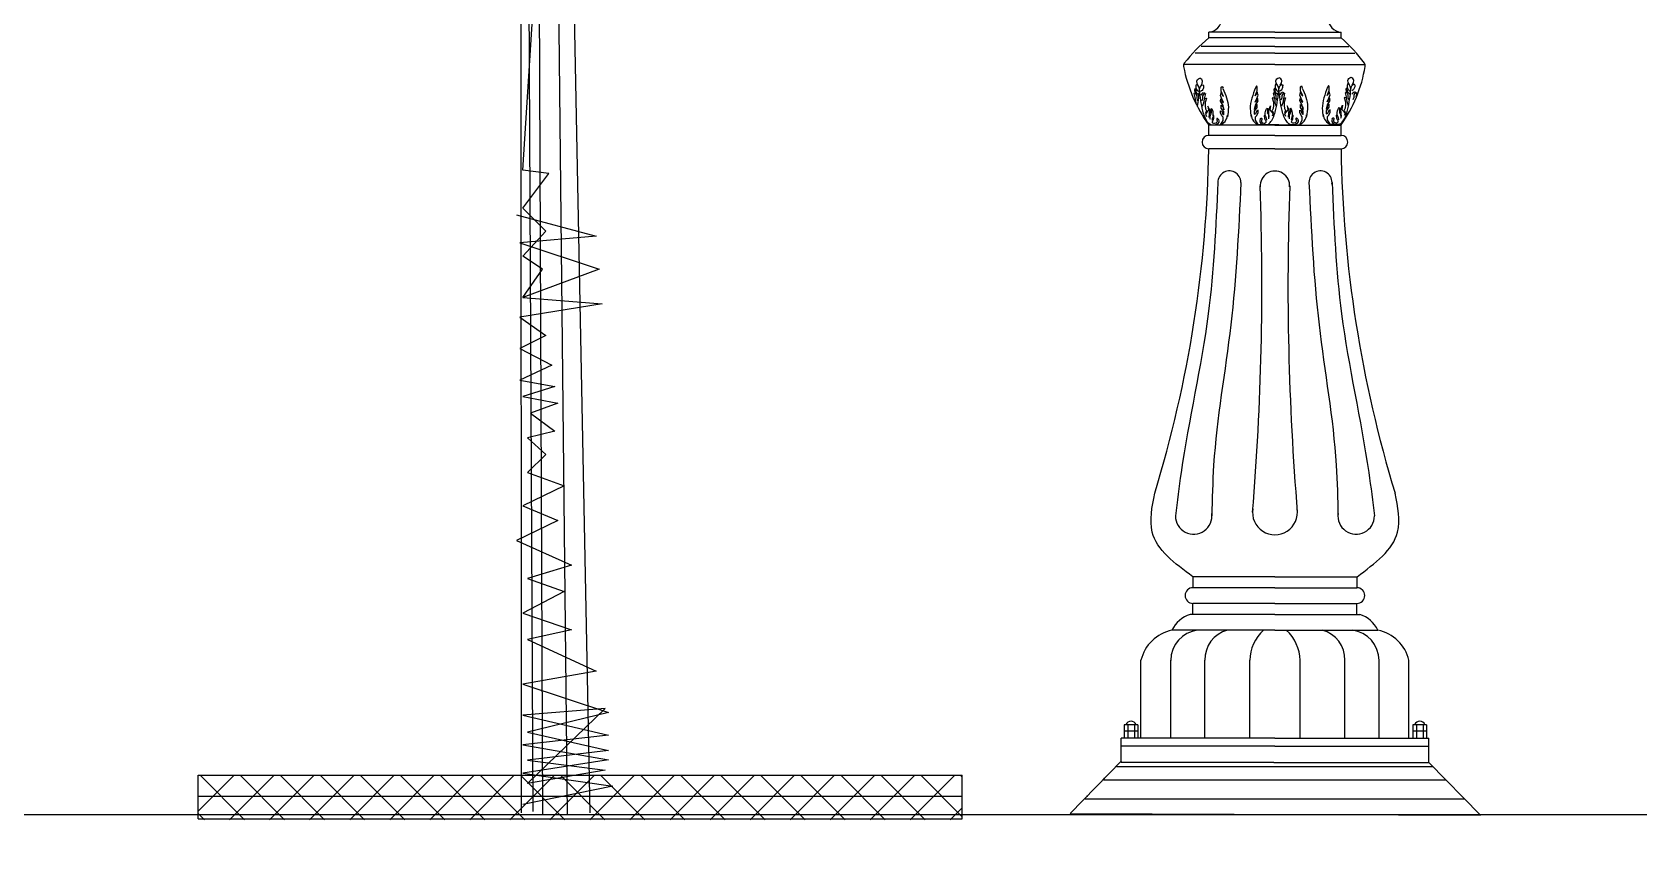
# Model space of a CAD drawing. Header units: metres. Extents: x 563124 to 573994, y 2062953 to 2068466.
# Drawn here: x 572578.46 to 572584.51, y 2065174.11 to 2065177.18 of the extents above; entities that cross this region are included whole.
import ezdxf

# ---------------------------------------------------------------- set-up
doc = ezdxf.new("R2010")
doc.units = ezdxf.units.M
for name, color, linetype in [('1-CAY XANH', 7, 'CONTINUOUS'), ('Den', 7, 'CONTINUOUS'), ('MATCATDUONG', 8, 'CONTINUOUS')]:
    doc.layers.add(name, color=color, linetype=linetype)

# ---------------------------------------------------------------- blocks, each defined once
blk = doc.blocks.new('den2')
at = {"layer": 'Den', "color": 8}
for p, q in [((-0.005, 13.978), (-1.187, 13.978)), ((-0.005, 13.873), (-1.187, 13.873)), ((-0.005, 13.978), (1.177, 13.978)), ((-0.005, 13.873), (1.177, 13.873)), ((-0.005, 13.601), (-1.432, 13.601)), ((-0.005, 13.723), (-1.326, 13.723)), ((-0.005, 13.723), (1.316, 13.723)), ((-0.005, 13.601), (1.421, 13.601)), ((-0.005, 13.398), (-1.636, 13.398)), ((-0.005, 13.398), (1.607, 13.398)), ((-1.431, 12.971), (-1.442, 12.943)), ((-1.442, 12.943), (-1.437, 12.898)), ((-1.431, 12.965), (-1.414, 12.898)), ((-1.41, 13.038), (-1.419, 13.015)), ((-1.419, 13.015), (-1.417, 13)), ((-1.417, 13), (-1.417, 12.984)), ((-1.417, 12.984), (-1.41, 12.965)), ((-1.389, 13.029), (-1.41, 13.038)), ((-1.41, 12.965), (-1.405, 12.952)), ((-1.405, 12.952), (-1.394, 12.936)), ((-1.403, 13.1), (-1.397, 13.117)), ((-1.397, 13.061), (-1.403, 13.1)), ((-1.397, 13.117), (-1.386, 13.134)), ((-1.375, 13.022), (-1.397, 13.061)), ((-1.394, 12.936), (-1.385, 12.926)), ((-1.375, 13.016), (-1.389, 13.029)), ((-1.386, 13.134), (-1.369, 13.145)), ((-1.385, 12.926), (-1.368, 12.917)), ((-1.36, 12.993), (-1.375, 13.016)), ((-1.369, 13.145), (-1.352, 13.156)), ((-1.35, 12.949), (-1.36, 12.993)), ((-1.35, 12.949), (-1.36, 12.993)), ((-1.35, 12.949), (-1.34, 12.993)), ((-1.35, 12.949), (-1.34, 12.993)), ((-1.331, 13.145), (-1.348, 13.156)), ((-1.34, 12.993), (-1.326, 13.016)), ((-1.315, 12.926), (-1.333, 12.917)), ((-1.314, 13.134), (-1.331, 13.145)), ((-1.326, 13.022), (-1.303, 13.061)), ((-1.326, 13.016), (-1.312, 13.029)), ((-1.326, 13.016), (-1.312, 13.029)), ((-1.306, 12.936), (-1.315, 12.926)), ((-1.303, 13.117), (-1.314, 13.134)), ((-1.312, 13.029), (-1.29, 13.038)), ((-1.312, 13.029), (-1.29, 13.038)), ((-1.296, 12.952), (-1.306, 12.936)), ((-1.298, 13.1), (-1.303, 13.117)), ((-1.303, 13.061), (-1.298, 13.1)), ((-1.29, 12.965), (-1.296, 12.952)), ((-1.29, 13.038), (-1.281, 13.015)), ((-1.29, 13.038), (-1.281, 13.015)), ((-1.283, 12.984), (-1.29, 12.965)), ((-1.281, 13.015), (-1.283, 13)), ((-1.281, 13.015), (-1.283, 13)), ((-1.283, 13), (-1.283, 12.984)), ((-0.963, 12.992), (-0.948, 13.008)), ((-0.963, 12.923), (-0.963, 12.992)), ((-0.924, 12.83), (-0.963, 12.923)), ((-0.948, 13.008), (-0.932, 12.977)), ((-0.36, 12.837), (-0.322, 12.929)), ((-0.337, 13.015), (-0.353, 12.984)), ((-0.322, 12.999), (-0.337, 13.015)), ((-0.322, 12.929), (-0.322, 12.999)), ((-0.015, 12.978), (-0.026, 12.95)), ((-0.026, 12.95), (-0.021, 12.905)), ((-0.015, 12.972), (0.002, 12.905)), ((0.006, 13.044), (-0.003, 13.021)), ((-0.003, 13.021), (-0.001, 13.007)), ((-0.001, 13.007), (-0.001, 12.991)), ((-0.001, 12.991), (0.006, 12.971)), ((0.027, 13.035), (0.006, 13.044)), ((0.006, 12.971), (0.011, 12.959)), ((0.011, 12.959), (0.022, 12.943)), ((0.013, 13.107), (0.019, 13.124)), ((0.019, 13.068), (0.013, 13.107)), ((0.019, 13.124), (0.03, 13.141)), ((0.041, 13.028), (0.019, 13.068)), ((0.022, 12.943), (0.031, 12.932)), ((0.041, 13.023), (0.027, 13.035)), ((0.03, 13.141), (0.047, 13.152)), ((0.031, 12.932), (0.048, 12.923)), ((0.056, 13), (0.041, 13.023)), ((0.047, 13.152), (0.064, 13.163)), ((0.066, 12.956), (0.056, 13)), ((0.066, 12.956), (0.056, 13)), ((0.066, 12.956), (0.076, 13)), ((0.066, 12.956), (0.076, 13)), ((0.085, 13.152), (0.068, 13.163)), ((0.076, 13), (0.09, 13.023)), ((0.101, 12.932), (0.083, 12.923)), ((0.102, 13.141), (0.085, 13.152)), ((0.09, 13.028), (0.113, 13.068)), ((0.09, 13.023), (0.104, 13.035)), ((0.09, 13.023), (0.104, 13.035)), ((0.11, 12.943), (0.101, 12.932)), ((0.113, 13.124), (0.102, 13.141)), ((0.104, 13.035), (0.126, 13.044)), ((0.104, 13.035), (0.126, 13.044)), ((0.12, 12.959), (0.11, 12.943)), ((0.118, 13.107), (0.113, 13.124)), ((0.113, 13.068), (0.118, 13.107)), ((0.126, 12.971), (0.12, 12.959)), ((0.126, 13.044), (0.135, 13.021)), ((0.126, 13.044), (0.135, 13.021)), ((0.133, 12.991), (0.126, 12.971)), ((0.135, 13.021), (0.133, 13.007)), ((0.135, 13.021), (0.133, 13.007)), ((0.133, 13.007), (0.133, 12.991)), ((0.453, 12.999), (0.469, 13.015)), ((0.453, 12.929), (0.453, 12.999)), ((0.492, 12.837), (0.453, 12.929)), ((0.469, 13.015), (0.484, 12.984)), ((0.926, 12.844), (0.965, 12.936)), ((0.95, 13.022), (0.934, 12.991)), ((0.965, 13.006), (0.95, 13.022)), ((0.965, 12.936), (0.965, 13.006)), ((1.272, 12.985), (1.26, 12.957)), ((1.26, 12.957), (1.266, 12.912)), ((1.272, 12.979), (1.289, 12.912)), ((1.293, 13.051), (1.284, 13.028)), ((1.284, 13.028), (1.285, 13.014)), ((1.285, 13.014), (1.285, 12.998)), ((1.285, 12.998), (1.293, 12.978)), ((1.314, 13.042), (1.293, 13.051)), ((1.293, 12.978), (1.298, 12.966)), ((1.298, 12.966), (1.309, 12.95)), ((1.3, 13.114), (1.305, 13.131)), ((1.305, 13.075), (1.3, 13.114)), ((1.305, 13.131), (1.317, 13.148)), ((1.328, 13.035), (1.305, 13.075)), ((1.309, 12.95), (1.318, 12.939)), ((1.328, 13.03), (1.314, 13.042)), ((1.317, 13.148), (1.334, 13.159)), ((1.318, 12.939), (1.335, 12.93)), ((1.342, 13.007), (1.328, 13.03)), ((1.334, 13.159), (1.35, 13.17)), ((1.353, 12.963), (1.342, 13.007)), ((1.353, 12.963), (1.342, 13.007)), ((1.353, 12.963), (1.363, 13.007)), ((1.353, 12.963), (1.363, 13.007)), ((1.372, 13.159), (1.355, 13.17)), ((1.363, 13.007), (1.377, 13.03)), ((1.388, 12.939), (1.37, 12.93)), ((1.388, 13.148), (1.372, 13.159)), ((1.377, 13.035), (1.4, 13.075)), ((1.377, 13.03), (1.391, 13.042)), ((1.377, 13.03), (1.391, 13.042)), ((1.4, 13.131), (1.388, 13.148)), ((1.397, 12.95), (1.388, 12.939)), ((1.391, 13.042), (1.413, 13.051)), ((1.391, 13.042), (1.413, 13.051)), ((1.407, 12.966), (1.397, 12.95)), ((1.405, 13.114), (1.4, 13.131)), ((1.4, 13.075), (1.405, 13.114)), ((1.413, 12.978), (1.407, 12.966)), ((1.413, 13.051), (1.421, 13.028)), ((1.413, 13.051), (1.421, 13.028)), ((1.42, 12.998), (1.413, 12.978)), ((1.421, 13.028), (1.42, 13.014)), ((1.421, 13.028), (1.42, 13.014)), ((1.42, 13.014), (1.42, 12.998)), ((-1.454, 12.881), (-1.437, 12.808)), ((-1.437, 12.876), (-1.454, 12.881)), ((-1.437, 12.898), (-1.42, 12.87)), ((-1.437, 12.808), (-1.426, 12.752)), ((-1.426, 12.752), (-1.42, 12.707)), ((-1.42, 12.87), (-1.403, 12.842)), ((-1.414, 12.898), (-1.386, 12.876)), ((-1.403, 12.842), (-1.403, 12.797)), ((-1.403, 12.797), (-1.386, 12.752)), ((-1.386, 12.876), (-1.369, 12.853)), ((-1.314, 12.876), (-1.331, 12.853)), ((-1.286, 12.898), (-1.314, 12.876)), ((-1.298, 12.797), (-1.314, 12.752)), ((-1.281, 12.707), (-1.303, 12.651)), ((-1.281, 12.87), (-1.298, 12.842)), ((-1.298, 12.842), (-1.298, 12.797)), ((-1.264, 12.898), (-1.281, 12.87)), ((-1.275, 12.752), (-1.281, 12.707)), ((-1.264, 12.808), (-1.275, 12.752)), ((-1.264, 12.876), (-1.247, 12.881)), ((-1.247, 12.881), (-1.264, 12.808)), ((-1.258, 12.791), (-1.23, 12.797)), ((-1.23, 12.797), (-1.253, 12.718)), ((-1.253, 12.718), (-1.253, 12.662)), ((-1.253, 12.662), (-1.247, 12.606)), ((-1.168, 12.583), (-1.202, 12.656)), ((-1.202, 12.656), (-1.191, 12.583)), ((-0.979, 12.845), (-0.963, 12.892)), ((-0.955, 12.783), (-0.979, 12.845)), ((-0.979, 12.745), (-0.971, 12.783)), ((-0.932, 12.667), (-0.979, 12.745)), ((-0.971, 12.783), (-0.948, 12.737)), ((-0.963, 12.892), (-0.963, 12.9)), ((-0.963, 12.9), (-0.94, 12.845)), ((-0.963, 12.621), (-0.963, 12.675)), ((-0.963, 12.675), (-0.932, 12.644)), ((-0.924, 12.721), (-0.955, 12.783)), ((-0.948, 12.737), (-0.924, 12.721)), ((-0.94, 12.845), (-0.924, 12.83)), ((-0.917, 12.59), (-0.932, 12.667)), ((-0.932, 12.644), (-0.924, 12.621)), ((-0.368, 12.597), (-0.353, 12.674)), ((-0.345, 12.852), (-0.36, 12.837)), ((-0.36, 12.728), (-0.329, 12.79)), ((-0.337, 12.744), (-0.36, 12.728)), ((-0.353, 12.651), (-0.36, 12.628)), ((-0.353, 12.674), (-0.306, 12.751)), ((-0.322, 12.682), (-0.353, 12.651)), ((-0.322, 12.906), (-0.345, 12.852)), ((-0.314, 12.79), (-0.337, 12.744)), ((-0.329, 12.79), (-0.306, 12.852)), ((-0.322, 12.898), (-0.322, 12.906)), ((-0.306, 12.852), (-0.322, 12.898)), ((-0.322, 12.628), (-0.322, 12.682)), ((-0.306, 12.751), (-0.314, 12.79)), ((-0.116, 12.59), (-0.083, 12.663)), ((-0.083, 12.663), (-0.094, 12.59)), ((-0.054, 12.804), (-0.032, 12.725)), ((-0.026, 12.798), (-0.054, 12.804)), ((-0.038, 12.888), (-0.021, 12.815)), ((-0.021, 12.882), (-0.038, 12.888)), ((-0.032, 12.669), (-0.038, 12.613)), ((-0.032, 12.725), (-0.032, 12.669)), ((-0.021, 12.905), (-0.004, 12.877)), ((-0.021, 12.815), (-0.009, 12.759)), ((-0.009, 12.759), (-0.004, 12.714)), ((-0.004, 12.877), (0.013, 12.848)), ((-0.004, 12.714), (0.019, 12.657)), ((0.002, 12.905), (0.03, 12.882)), ((0.013, 12.848), (0.013, 12.804)), ((0.013, 12.804), (0.03, 12.759)), ((0.03, 12.882), (0.047, 12.86)), ((0.102, 12.882), (0.085, 12.86)), ((0.13, 12.905), (0.102, 12.882)), ((0.118, 12.804), (0.102, 12.759)), ((0.135, 12.714), (0.113, 12.657)), ((0.135, 12.877), (0.118, 12.848)), ((0.118, 12.848), (0.118, 12.804)), ((0.152, 12.905), (0.135, 12.877)), ((0.141, 12.759), (0.135, 12.714)), ((0.152, 12.815), (0.141, 12.759)), ((0.152, 12.882), (0.169, 12.888)), ((0.169, 12.888), (0.152, 12.815)), ((0.158, 12.798), (0.186, 12.804)), ((0.186, 12.804), (0.163, 12.725)), ((0.163, 12.725), (0.163, 12.669)), ((0.163, 12.669), (0.169, 12.613)), ((0.248, 12.59), (0.214, 12.663)), ((0.214, 12.663), (0.225, 12.59)), ((0.438, 12.852), (0.453, 12.898)), ((0.461, 12.79), (0.438, 12.852)), ((0.438, 12.751), (0.445, 12.79)), ((0.484, 12.674), (0.438, 12.751)), ((0.445, 12.79), (0.469, 12.744)), ((0.453, 12.898), (0.453, 12.906)), ((0.453, 12.906), (0.476, 12.852)), ((0.453, 12.628), (0.453, 12.682)), ((0.453, 12.682), (0.484, 12.651)), ((0.492, 12.728), (0.461, 12.79)), ((0.469, 12.744), (0.492, 12.728)), ((0.476, 12.852), (0.492, 12.837)), ((0.5, 12.597), (0.484, 12.674)), ((0.484, 12.651), (0.492, 12.628)), ((0.919, 12.604), (0.934, 12.681)), ((0.926, 12.635), (0.919, 12.604)), ((0.919, 12.573), (0.965, 12.635)), ((0.942, 12.859), (0.926, 12.844)), ((0.926, 12.735), (0.957, 12.797)), ((0.95, 12.751), (0.926, 12.735)), ((0.934, 12.658), (0.926, 12.635)), ((0.934, 12.681), (0.981, 12.758)), ((0.965, 12.689), (0.934, 12.658)), ((0.965, 12.913), (0.942, 12.859)), ((0.973, 12.797), (0.95, 12.751)), ((0.957, 12.797), (0.981, 12.859)), ((0.965, 12.905), (0.965, 12.913)), ((0.981, 12.859), (0.965, 12.905)), ((0.965, 12.635), (0.965, 12.689)), ((0.981, 12.758), (0.973, 12.797)), ((1.171, 12.597), (1.204, 12.67)), ((1.204, 12.67), (1.193, 12.597)), ((1.232, 12.811), (1.255, 12.732)), ((1.26, 12.805), (1.232, 12.811)), ((1.249, 12.895), (1.266, 12.822)), ((1.266, 12.889), (1.249, 12.895)), ((1.255, 12.676), (1.249, 12.62)), ((1.255, 12.732), (1.255, 12.676)), ((1.266, 12.912), (1.283, 12.884)), ((1.266, 12.822), (1.277, 12.766)), ((1.277, 12.766), (1.283, 12.721)), ((1.283, 12.884), (1.3, 12.855)), ((1.283, 12.721), (1.305, 12.665)), ((1.289, 12.912), (1.317, 12.889)), ((1.3, 12.855), (1.3, 12.811)), ((1.3, 12.811), (1.317, 12.766)), ((1.317, 12.889), (1.334, 12.867)), ((1.388, 12.889), (1.372, 12.867)), ((1.417, 12.912), (1.388, 12.889)), ((1.405, 12.811), (1.388, 12.766)), ((1.422, 12.884), (1.405, 12.855)), ((1.405, 12.855), (1.405, 12.811)), ((1.439, 12.912), (1.422, 12.884)), ((1.439, 12.889), (1.456, 12.895)), ((1.456, 12.895), (1.439, 12.822)), ((-1.247, 12.606), (-1.23, 12.572)), ((-1.23, 12.572), (-1.247, 12.527)), ((-1.219, 12.55), (-1.247, 12.51)), ((-1.247, 12.51), (-1.23, 12.471)), ((-1.191, 12.583), (-1.219, 12.55)), ((-1.18, 12.454), (-1.174, 12.516)), ((-1.174, 12.516), (-1.168, 12.583)), ((-1.165, 12.482), (-1.168, 12.474)), ((-1.165, 12.482), (-1.168, 12.474)), ((-1.168, 12.474), (-1.168, 12.457)), ((-1.168, 12.474), (-1.168, 12.457)), ((-1.168, 12.457), (-1.168, 12.453)), ((-1.168, 12.457), (-1.168, 12.453)), ((-1.168, 12.453), (-1.168, 12.439)), ((-1.168, 12.453), (-1.168, 12.439)), ((-1.168, 12.439), (-1.168, 12.433)), ((-1.168, 12.439), (-1.168, 12.433)), ((-1.168, 12.433), (-1.165, 12.422)), ((-1.168, 12.433), (-1.165, 12.422)), ((-1.164, 12.583), (-1.165, 12.609)), ((-1.164, 12.583), (-1.165, 12.609)), ((-1.162, 12.491), (-1.165, 12.482)), ((-1.162, 12.491), (-1.165, 12.482)), ((-1.161, 12.557), (-1.164, 12.583)), ((-1.161, 12.557), (-1.164, 12.583)), ((-1.157, 12.502), (-1.162, 12.491)), ((-1.157, 12.502), (-1.162, 12.491)), ((-1.153, 12.539), (-1.161, 12.557)), ((-1.153, 12.539), (-1.161, 12.557)), ((-1.151, 12.515), (-1.157, 12.502)), ((-1.151, 12.515), (-1.157, 12.502)), ((-1.15, 12.522), (-1.153, 12.539)), ((-1.15, 12.522), (-1.153, 12.539)), ((-1.148, 12.524), (-1.151, 12.515)), ((-1.148, 12.524), (-1.151, 12.515)), ((-1.146, 12.534), (-1.148, 12.524)), ((-1.146, 12.534), (-1.148, 12.524)), ((-1.144, 12.589), (-1.146, 12.574)), ((-1.144, 12.589), (-1.146, 12.574)), ((-1.146, 12.574), (-1.146, 12.554)), ((-1.146, 12.574), (-1.146, 12.554)), ((-1.146, 12.554), (-1.146, 12.534)), ((-1.146, 12.554), (-1.146, 12.534)), ((-1.141, 12.6), (-1.144, 12.589)), ((-1.141, 12.6), (-1.144, 12.589)), ((-1.139, 12.614), (-1.141, 12.6)), ((-1.139, 12.614), (-1.141, 12.6)), ((-1.13, 12.602), (-1.139, 12.614)), ((-1.13, 12.602), (-1.139, 12.614)), ((-1.123, 12.588), (-1.13, 12.602)), ((-1.123, 12.588), (-1.13, 12.602)), ((-1.127, 12.417), (-1.13, 12.4)), ((-1.124, 12.429), (-1.127, 12.417)), ((-1.124, 12.429), (-1.127, 12.417)), ((-1.116, 12.456), (-1.124, 12.429)), ((-1.116, 12.456), (-1.124, 12.429)), ((-1.11, 12.555), (-1.123, 12.588)), ((-1.11, 12.555), (-1.123, 12.588)), ((-1.123, 12.369), (-1.12, 12.379)), ((-1.123, 12.359), (-1.123, 12.369)), ((-1.113, 12.349), (-1.123, 12.359)), ((-1.12, 12.379), (-1.116, 12.387)), ((-1.108, 12.48), (-1.116, 12.456)), ((-1.108, 12.48), (-1.116, 12.456)), ((-1.116, 12.387), (-1.112, 12.395)), ((-1.099, 12.344), (-1.113, 12.349)), ((-1.112, 12.395), (-1.106, 12.407)), ((-1.106, 12.529), (-1.11, 12.555)), ((-1.106, 12.529), (-1.11, 12.555)), ((-1.108, 12.48), (-1.106, 12.503)), ((-1.108, 12.48), (-1.106, 12.503)), ((-1.098, 12.487), (-1.108, 12.48)), ((-1.098, 12.487), (-1.108, 12.48)), ((-1.106, 12.503), (-1.106, 12.529)), ((-1.106, 12.503), (-1.106, 12.529)), ((-1.106, 12.407), (-1.102, 12.424)), ((-1.102, 12.424), (-1.098, 12.442)), ((-1.102, 12.424), (-1.098, 12.442)), ((-1.095, 12.48), (-1.098, 12.487)), ((-1.095, 12.48), (-1.098, 12.487)), ((-1.098, 12.442), (-1.095, 12.47)), ((-1.098, 12.442), (-1.095, 12.47)), ((-1.095, 12.47), (-1.095, 12.48)), ((-1.095, 12.47), (-1.095, 12.48)), ((-0.979, 12.536), (-0.979, 12.574)), ((-0.979, 12.574), (-0.955, 12.567)), ((-0.955, 12.481), (-0.979, 12.536)), ((-0.979, 12.319), (-0.932, 12.396)), ((-0.917, 12.559), (-0.963, 12.621)), ((-0.955, 12.567), (-0.94, 12.52)), ((-0.932, 12.458), (-0.955, 12.481)), ((-0.94, 12.52), (-0.924, 12.497)), ((-0.932, 12.427), (-0.932, 12.458)), ((-0.932, 12.396), (-0.932, 12.427)), ((-0.924, 12.621), (-0.917, 12.59)), ((-0.924, 12.497), (-0.917, 12.505)), ((-0.917, 12.505), (-0.917, 12.559)), ((-0.36, 12.628), (-0.368, 12.597)), ((-0.368, 12.566), (-0.322, 12.628)), ((-0.368, 12.511), (-0.368, 12.566)), ((-0.36, 12.504), (-0.368, 12.511)), ((-0.345, 12.527), (-0.36, 12.504)), ((-0.353, 12.465), (-0.329, 12.488)), ((-0.353, 12.434), (-0.353, 12.465)), ((-0.353, 12.403), (-0.353, 12.434)), ((-0.306, 12.326), (-0.353, 12.403)), ((-0.329, 12.573), (-0.345, 12.527)), ((-0.306, 12.581), (-0.329, 12.573)), ((-0.329, 12.488), (-0.306, 12.542)), ((-0.306, 12.542), (-0.306, 12.581)), ((-0.19, 12.486), (-0.187, 12.493)), ((-0.19, 12.476), (-0.19, 12.486)), ((-0.187, 12.448), (-0.19, 12.476)), ((-0.187, 12.493), (-0.177, 12.486)), ((-0.183, 12.43), (-0.187, 12.448)), ((-0.185, 12.351), (-0.171, 12.356)), ((-0.178, 12.413), (-0.183, 12.43)), ((-0.178, 12.535), (-0.174, 12.562)), ((-0.178, 12.51), (-0.178, 12.535)), ((-0.177, 12.486), (-0.178, 12.51)), ((-0.173, 12.402), (-0.178, 12.413)), ((-0.177, 12.486), (-0.169, 12.462)), ((-0.174, 12.562), (-0.162, 12.594)), ((-0.169, 12.394), (-0.173, 12.402)), ((-0.171, 12.356), (-0.162, 12.366)), ((-0.169, 12.462), (-0.16, 12.436)), ((-0.164, 12.385), (-0.169, 12.394)), ((-0.162, 12.375), (-0.164, 12.385)), ((-0.162, 12.594), (-0.155, 12.608)), ((-0.162, 12.366), (-0.162, 12.375)), ((-0.16, 12.436), (-0.157, 12.423)), ((-0.157, 12.423), (-0.155, 12.406)), ((-0.155, 12.608), (-0.146, 12.621)), ((-0.146, 12.621), (-0.143, 12.607)), ((-0.143, 12.607), (-0.14, 12.596)), ((-0.14, 12.596), (-0.139, 12.58)), ((-0.139, 12.58), (-0.139, 12.561)), ((-0.139, 12.561), (-0.139, 12.541)), ((-0.139, 12.541), (-0.136, 12.531)), ((-0.136, 12.531), (-0.133, 12.521)), ((-0.135, 12.528), (-0.132, 12.545)), ((-0.133, 12.521), (-0.128, 12.509)), ((-0.132, 12.545), (-0.124, 12.563)), ((-0.128, 12.509), (-0.122, 12.497)), ((-0.124, 12.563), (-0.121, 12.59)), ((-0.122, 12.497), (-0.119, 12.489)), ((-0.121, 12.59), (-0.119, 12.615)), ((-0.119, 12.489), (-0.117, 12.481)), ((-0.117, 12.44), (-0.119, 12.429)), ((-0.117, 12.481), (-0.117, 12.464)), ((-0.117, 12.464), (-0.117, 12.46)), ((-0.117, 12.46), (-0.117, 12.446)), ((-0.117, 12.446), (-0.117, 12.44)), ((-0.111, 12.523), (-0.116, 12.59)), ((-0.105, 12.461), (-0.111, 12.523)), ((-0.094, 12.59), (-0.066, 12.556)), ((-0.066, 12.556), (-0.038, 12.517)), ((-0.038, 12.613), (-0.054, 12.579)), ((-0.054, 12.579), (-0.038, 12.534)), ((-0.038, 12.517), (-0.054, 12.478)), ((0.169, 12.613), (0.186, 12.579)), ((0.186, 12.579), (0.169, 12.534)), ((0.197, 12.556), (0.169, 12.517)), ((0.169, 12.517), (0.186, 12.478)), ((0.225, 12.59), (0.197, 12.556)), ((0.237, 12.461), (0.242, 12.523)), ((0.242, 12.523), (0.248, 12.59)), ((0.251, 12.489), (0.248, 12.481)), ((0.251, 12.489), (0.248, 12.481)), ((0.248, 12.481), (0.248, 12.464)), ((0.248, 12.481), (0.248, 12.464)), ((0.248, 12.464), (0.248, 12.46)), ((0.248, 12.464), (0.248, 12.46)), ((0.248, 12.46), (0.248, 12.446)), ((0.248, 12.46), (0.248, 12.446)), ((0.248, 12.446), (0.248, 12.44)), ((0.248, 12.446), (0.248, 12.44)), ((0.248, 12.44), (0.251, 12.429)), ((0.248, 12.44), (0.251, 12.429)), ((0.252, 12.59), (0.251, 12.615)), ((0.252, 12.59), (0.251, 12.615)), ((0.254, 12.497), (0.251, 12.489)), ((0.254, 12.497), (0.251, 12.489)), ((0.255, 12.563), (0.252, 12.59)), ((0.255, 12.563), (0.252, 12.59)), ((0.259, 12.509), (0.254, 12.497)), ((0.259, 12.509), (0.254, 12.497)), ((0.263, 12.545), (0.255, 12.563)), ((0.263, 12.545), (0.255, 12.563)), ((0.265, 12.521), (0.259, 12.509)), ((0.265, 12.521), (0.259, 12.509)), ((0.266, 12.528), (0.263, 12.545)), ((0.266, 12.528), (0.263, 12.545)), ((0.268, 12.531), (0.265, 12.521)), ((0.268, 12.531), (0.265, 12.521)), ((0.271, 12.541), (0.268, 12.531)), ((0.271, 12.541), (0.268, 12.531)), ((0.272, 12.596), (0.271, 12.58)), ((0.272, 12.596), (0.271, 12.58)), ((0.271, 12.58), (0.271, 12.561)), ((0.271, 12.58), (0.271, 12.561)), ((0.271, 12.561), (0.271, 12.541)), ((0.271, 12.561), (0.271, 12.541)), ((0.275, 12.607), (0.272, 12.596)), ((0.275, 12.607), (0.272, 12.596)), ((0.278, 12.621), (0.275, 12.607)), ((0.278, 12.621), (0.275, 12.607)), ((0.286, 12.608), (0.278, 12.621)), ((0.286, 12.608), (0.278, 12.621)), ((0.293, 12.594), (0.286, 12.608)), ((0.293, 12.594), (0.286, 12.608)), ((0.289, 12.423), (0.286, 12.406)), ((0.292, 12.436), (0.289, 12.423)), ((0.292, 12.436), (0.289, 12.423)), ((0.3, 12.462), (0.292, 12.436)), ((0.3, 12.462), (0.292, 12.436)), ((0.306, 12.562), (0.293, 12.594)), ((0.306, 12.562), (0.293, 12.594)), ((0.293, 12.375), (0.296, 12.385)), ((0.293, 12.366), (0.293, 12.375)), ((0.303, 12.356), (0.293, 12.366)), ((0.296, 12.385), (0.3, 12.394)), ((0.308, 12.486), (0.3, 12.462)), ((0.308, 12.486), (0.3, 12.462)), ((0.3, 12.394), (0.304, 12.402)), ((0.317, 12.351), (0.303, 12.356)), ((0.304, 12.402), (0.31, 12.413)), ((0.31, 12.535), (0.306, 12.562)), ((0.31, 12.535), (0.306, 12.562)), ((0.308, 12.486), (0.31, 12.51)), ((0.308, 12.486), (0.31, 12.51)), ((0.318, 12.493), (0.308, 12.486)), ((0.318, 12.493), (0.308, 12.486)), ((0.31, 12.51), (0.31, 12.535)), ((0.31, 12.51), (0.31, 12.535)), ((0.31, 12.413), (0.314, 12.43)), ((0.314, 12.43), (0.318, 12.448)), ((0.314, 12.43), (0.318, 12.448)), ((0.321, 12.486), (0.318, 12.493)), ((0.321, 12.486), (0.318, 12.493)), ((0.318, 12.448), (0.321, 12.476)), ((0.318, 12.448), (0.321, 12.476)), ((0.321, 12.476), (0.321, 12.486)), ((0.321, 12.476), (0.321, 12.486)), ((0.438, 12.542), (0.438, 12.581)), ((0.438, 12.581), (0.461, 12.573)), ((0.461, 12.488), (0.438, 12.542)), ((0.438, 12.326), (0.484, 12.403)), ((0.5, 12.566), (0.453, 12.628)), ((0.461, 12.573), (0.476, 12.527)), ((0.484, 12.465), (0.461, 12.488)), ((0.476, 12.527), (0.492, 12.504)), ((0.484, 12.434), (0.484, 12.465)), ((0.484, 12.403), (0.484, 12.434)), ((0.492, 12.628), (0.5, 12.597)), ((0.492, 12.504), (0.5, 12.511)), ((0.5, 12.511), (0.5, 12.566)), ((0.919, 12.518), (0.919, 12.573)), ((0.926, 12.511), (0.919, 12.518)), ((0.942, 12.534), (0.926, 12.511)), ((0.934, 12.472), (0.957, 12.495)), ((0.934, 12.441), (0.934, 12.472)), ((0.934, 12.41), (0.934, 12.441)), ((0.981, 12.333), (0.934, 12.41)), ((0.957, 12.58), (0.942, 12.534)), ((0.981, 12.588), (0.957, 12.58)), ((0.957, 12.495), (0.981, 12.549)), ((0.981, 12.549), (0.981, 12.588)), ((1.097, 12.493), (1.1, 12.5)), ((1.097, 12.483), (1.097, 12.493)), ((1.1, 12.455), (1.097, 12.483)), ((1.1, 12.5), (1.11, 12.493)), ((1.104, 12.437), (1.1, 12.455)), ((1.102, 12.358), (1.115, 12.363)), ((1.108, 12.42), (1.104, 12.437)), ((1.108, 12.542), (1.113, 12.569)), ((1.108, 12.517), (1.108, 12.542)), ((1.11, 12.493), (1.108, 12.517)), ((1.114, 12.409), (1.108, 12.42)), ((1.11, 12.493), (1.118, 12.469)), ((1.113, 12.569), (1.125, 12.601)), ((1.118, 12.401), (1.114, 12.409)), ((1.115, 12.363), (1.125, 12.373)), ((1.118, 12.469), (1.127, 12.443)), ((1.123, 12.392), (1.118, 12.401)), ((1.125, 12.383), (1.123, 12.392)), ((1.125, 12.601), (1.132, 12.615)), ((1.125, 12.373), (1.125, 12.383)), ((1.127, 12.443), (1.13, 12.43)), ((1.13, 12.43), (1.132, 12.413)), ((1.132, 12.615), (1.141, 12.628)), ((1.141, 12.628), (1.144, 12.614)), ((1.144, 12.614), (1.146, 12.603)), ((1.146, 12.603), (1.148, 12.587)), ((1.148, 12.587), (1.148, 12.568)), ((1.148, 12.568), (1.148, 12.548)), ((1.148, 12.548), (1.151, 12.538)), ((1.151, 12.538), (1.153, 12.528)), ((1.152, 12.535), (1.155, 12.552)), ((1.153, 12.528), (1.159, 12.516)), ((1.155, 12.552), (1.163, 12.57)), ((1.159, 12.516), (1.165, 12.505)), ((1.163, 12.57), (1.166, 12.597)), ((1.165, 12.505), (1.167, 12.496)), ((1.166, 12.597), (1.167, 12.622)), ((1.167, 12.496), (1.17, 12.488)), ((1.17, 12.447), (1.167, 12.436)), ((1.17, 12.488), (1.17, 12.471)), ((1.17, 12.471), (1.17, 12.467)), ((1.17, 12.467), (1.17, 12.453)), ((1.17, 12.453), (1.17, 12.447)), ((1.176, 12.53), (1.171, 12.597)), ((1.182, 12.468), (1.176, 12.53)), ((1.193, 12.597), (1.221, 12.563)), ((1.221, 12.563), (1.249, 12.524)), ((1.249, 12.62), (1.232, 12.586)), ((1.232, 12.586), (1.249, 12.541)), ((1.249, 12.524), (1.232, 12.485)), ((-0.005, 12.318), (-1.187, 12.318)), ((-0.005, 12.133), (-1.187, 12.133)), ((0.066, 12.321), (-0.293, 12.321)), ((-0.005, 12.318), (1.177, 12.318)), ((-0.005, 12.133), (1.177, 12.133)), ((0.066, 12.321), (0.425, 12.321)), ((0.066, 12.321), (0.425, 12.321)), ((1.183, 12.328), (0.993, 12.328)), ((-0.005, 11.893), (-1.187, 11.893)), ((-0.005, 11.893), (1.177, 11.893)), ((-0.005, 4.247), (-1.469, 4.247)), ((-0.005, 4.051), (-1.469, 4.051)), ((-0.005, 4.247), (1.459, 4.247)), ((-0.005, 4.051), (1.459, 4.051)), ((-0.005, 3.769), (-1.469, 3.769)), ((-0.005, 3.769), (1.459, 3.769)), ((-0.005, 3.573), (-1.469, 3.573)), ((-0.005, 3.573), (1.459, 3.573)), ((-0.005, 3.291), (-1.845, 3.291)), ((-0.005, 3.291), (1.835, 3.291)), ((-1.866, 1.362), (-1.866, 2.753)), ((-1.255, 1.362), (-1.255, 2.753)), ((-0.455, 1.362), (-0.455, 2.753)), ((0.445, 1.362), (0.445, 2.753)), ((1.244, 1.362), (1.244, 2.753)), ((1.856, 1.362), (1.856, 2.753)), ((-2.454, 1.601), (-2.698, 1.601)), ((-2.454, 1.488), (-2.698, 1.488)), ((2.706, 1.602), (2.462, 1.602)), ((2.706, 1.489), (2.462, 1.489)), ((-0.005, 1.362), (-2.755, 1.362)), ((-0.005, 1.221), (-2.755, 1.221)), ((-0.005, 1.362), (2.744, 1.362)), ((-0.005, 1.221), (2.744, 1.221))]:
    blk.add_line(p, q, dxfattribs=at)
at = {"layer": 'Den', "color": 7}
for p, q in [((-1.187, 13.873), (-1.187, 13.978)), ((1.177, 13.873), (1.177, 13.978)), ((-1.187, 12.133), (-1.187, 12.318)), ((1.177, 12.133), (1.177, 12.318)), ((-1.469, 4.247), (-1.469, 4.051)), ((1.459, 4.247), (1.459, 4.051)), ((-1.469, 3.573), (-1.469, 3.769)), ((1.459, 3.573), (1.459, 3.769)), ((-1.469, 3.573), (-1.521, 3.573)), ((1.459, 3.573), (1.511, 3.573)), ((-2.399, 1.362), (-2.399, 2.753)), ((2.389, 1.362), (2.389, 2.753)), ((-2.755, 1.221), (-2.755, 1.362)), ((-2.755, 0.929), (-2.755, 1.221)), ((2.744, 1.221), (2.744, 1.362)), ((2.744, 0.929), (2.744, 1.221)), ((-3.667, 0.013), (-2.748, 0.957)), ((-0.024, 0.929), (-2.755, 0.929)), ((-0.022, 0.929), (2.744, 0.929)), ((2.744, 0.929), (3.667, -0.013)), ((-3.069, 0.616), (3.051, 0.616)), ((-2.835, 0.853), (2.822, 0.853)), ((-3.667, 0.013), (3.667, -0.013)), ((-3.398, 0.278), (3.381, 0.278))]:
    blk.add_line(p, q, dxfattribs=at)
at = {"layer": 'Den', "color": 8, "linetype": 'ByBlock'}
for p, q in [((-2.698, 1.601), (-2.698, 1.514)), ((-2.698, 1.514), (-2.698, 1.361)), ((-2.636, 1.601), (-2.636, 1.515)), ((-2.636, 1.514), (-2.636, 1.362)), ((-2.516, 1.601), (-2.516, 1.515)), ((-2.516, 1.514), (-2.516, 1.362)), ((-2.454, 1.601), (-2.454, 1.514)), ((-2.454, 1.514), (-2.454, 1.361)), ((2.462, 1.602), (2.462, 1.515)), ((2.462, 1.515), (2.462, 1.362)), ((2.524, 1.602), (2.524, 1.516)), ((2.524, 1.515), (2.524, 1.363)), ((2.644, 1.602), (2.644, 1.516)), ((2.644, 1.515), (2.644, 1.363)), ((2.706, 1.602), (2.706, 1.515)), ((2.706, 1.515), (2.706, 1.362))]:
    blk.add_line(p, q, dxfattribs=at)
at = {"layer": 'Den', "color": 8}
for points in [[(-2.484, 1.602, 0.264042), (-2.576, 1.667, 0.264042), (-2.668, 1.602)], [(2.676, 1.603, 0.264042), (2.584, 1.668, 0.264042), (2.492, 1.603)]]:
    blk.add_lwpolyline(points, format="xyb", dxfattribs=at)
at = {"layer": 'Den', "color": 7}
for centre, radius, start, end in [((-1.197, 14.211), 0.234, 272.3234, 2.074), ((1.186, 14.211), 0.234, 177.926, 267.6766), ((0.498, 11.812), 2.663, 129.2632, 142.8329), ((-0.478, 11.929), 2.554, 35.7426, 49.6006), ((0.934, 13.851), 2.617, 190.7392, 215.8606), ((-0.848, 13.765), 2.488, 324.4578, 350.7223), ((-1.187, 12.013), 0.12, 90, 270), ((1.177, 12.013), 0.12, 270, 90), ((-23.369, 12.223), 22.185, 343.003, 359.1471), ((23.359, 12.223), 22.185, 180.8529, 196.997), ((-1.469, 3.91), 0.141, 90, 270), ((1.459, 3.91), 0.141, 270, 90), ((-1.349, 3.047), 0.553, 108.1171, 153.856), ((1.339, 3.047), 0.553, 26.144, 71.8829), ((-1.698, 2.585), 0.721, 101.8105, 166.5532), ((1.688, 2.585), 0.721, 13.4468, 78.1895)]:
    blk.add_arc(centre, radius, start, end, dxfattribs=at)
at = {"layer": 'Den', "color": 8}
for centre, radius, start, end in [((-1.574, 13.379), 0.0651, 139.9534, 193.4271), ((1.544, 13.379), 0.0651, 346.5729, 40.0466), ((-1.053, 12.503), 0.198, 288.0258, 357.2639), ((-0.232, 12.509), 0.198, 182.7361, 251.9742), ((0.363, 12.509), 0.198, 288.0258, 357.2639), ((1.055, 12.516), 0.198, 182.7361, 251.9742), ((-0.819, 11.292), 0.206, 0, 188.4219), ((-0.005, 11.231), 0.264, 355.9836, 184.0164), ((-0.005, 11.231), 0.264, 355.9836, 184.0164), ((0.809, 11.292), 0.206, 351.5781, 180), ((-50.058, 9.476), 49.82, 355.3039, 2.0189), ((-50.058, 9.476), 49.82, 355.3039, 2.0189), ((50.048, 9.476), 49.82, 177.9811, 184.6961), ((50.048, 9.476), 49.82, 177.9811, 184.6961), ((-0.005, 5.397), 0.401, 170.6827, 9.3173), ((-0.005, 5.397), 0.401, 170.6827, 9.3173), ((-1.457, 5.332), 0.326, 180, 7.995), ((1.447, 5.332), 0.326, 172.005, 0), ((-1.321, 2.75), 0.545, 97.0392, 179.733), ((-0.721, 2.773), 0.534, 104.1444, 182.1165), ((0.286, 2.74), 0.741, 131.9575, 178.9731), ((-0.297, 2.74), 0.741, 1.0269, 48.0425), ((0.71, 2.773), 0.534, 357.8835, 75.8556), ((1.311, 2.75), 0.545, 0.267, 82.9608)]:
    blk.add_arc(centre, radius, start, end, dxfattribs=at)
blk.add_open_spline([(-1.391, 12.649), (-1.371, 12.748), (-1.361, 12.849), (-1.35, 12.949)], degree=3, dxfattribs=at)
for points in [[(-1.014, 12.416), (-1.009, 12.367), (-1.153, 12.323), (-1.208, 12.371), (-1.292, 12.57), (-1.35, 12.949)], [(-0.933, 12.972), (-0.837, 12.637), (-0.855, 12.463)], [(-0.35, 12.985), (-0.446, 12.608), (-0.428, 12.458)], [(-0.271, 12.423), (-0.276, 12.373), (-0.131, 12.33), (-0.077, 12.378), (0.007, 12.576), (0.066, 12.956)], [(0.402, 12.423), (0.408, 12.373), (0.263, 12.33), (0.208, 12.378), (0.124, 12.576), (0.066, 12.956)], [(0.483, 12.979), (0.579, 12.644), (0.561, 12.47)], [(0.937, 12.992), (0.841, 12.615), (0.859, 12.465)], [(1.016, 12.43), (1.011, 12.38), (1.156, 12.337), (1.21, 12.385), (1.294, 12.583), (1.353, 12.963)], [(-1.014, 12.416), (-1.033, 12.434), (-1.046, 12.426), (-1.038, 12.39), (-1.041, 12.368), (-1.084, 12.345), (-1.099, 12.344)], [(-0.271, 12.423), (-0.251, 12.441), (-0.239, 12.432), (-0.247, 12.396), (-0.244, 12.375), (-0.201, 12.352), (-0.185, 12.351)], [(0.402, 12.423), (0.383, 12.441), (0.37, 12.432), (0.378, 12.396), (0.375, 12.375), (0.332, 12.352), (0.317, 12.351)], [(1.016, 12.43), (1.036, 12.448), (1.048, 12.439), (1.04, 12.403), (1.043, 12.382), (1.086, 12.359), (1.102, 12.358)], [(-1.025, 11.292), (-1.197, 8.945), (-1.683, 6.107), (-1.783, 5.332)], [(-0.613, 11.292), (-0.793, 8.749), (-1.1, 6.241), (-1.132, 5.332)], [(0.603, 11.292), (0.783, 8.749), (1.09, 6.241), (1.121, 5.332)], [(1.015, 11.292), (1.186, 8.945), (1.672, 6.107), (1.773, 5.332)]]:
    blk.add_spline(points, degree=3, dxfattribs=at)
at = {"layer": 'Den', "color": 7}
for points in [[(-1.473, 4.247), (-2.197, 5.045), (-2.154, 5.738)], [(1.462, 4.247), (2.187, 5.045), (2.143, 5.738)]]:
    blk.add_spline(points, degree=3, dxfattribs=at)
for p in [(-3.055, 0.642), (-3.361, 0.328)]:
    blk.add_point(p, dxfattribs=at)
blk = doc.blocks.new('ca')
at = {"layer": '1-CAY XANH', "color": 17}
for p, q in [((0.641, 64.954), (-0.644, 0.027)), ((0.305, 0.047), (0.641, 64.954)), ((0.405, 63.355), (-0.261, 0)), ((0.405, 62.413), (0.148, 0)), ((0.531, 38.493), (0.505, 0.027)), ((0.481, 10.793), (0.046, 17.55)), ((0.046, 10.738), (0.481, 10.793)), ((0.481, 10.156), (0.046, 10.738)), ((0.584, 10.046), (-0.748, 9.686)), ((0.097, 9.769), (0.481, 10.156)), ((0.481, 9.353), (0.097, 9.769)), ((0.532, 9.575), (-0.799, 9.132)), ((-0.748, 9.686), (0.532, 9.575)), ((0.148, 9.132), (0.481, 9.353)), ((-0.799, 9.132), (0.481, 8.661)), ((0.481, 8.661), (0.148, 9.132)), ((0.481, 8.661), (-0.851, 8.55)), ((-0.851, 8.55), (0.532, 8.328)), ((0.532, 8.328), (0.097, 8.024)), ((0.097, 8.024), (0.532, 7.802)), ((0.532, 7.802), (-0.005, 7.525)), ((0.532, 7.276), (-0.057, 7.165)), ((-0.005, 7.525), (0.532, 7.276)), ((0.481, 6.999), (-0.108, 6.888)), ((-0.057, 7.165), (0.481, 6.999)), ((-0.108, 6.888), (0.353, 6.722)), ((0.353, 6.722), (-0.057, 6.417)), ((-0.057, 6.417), (0.404, 6.307)), ((0.404, 6.307), (0.097, 6.03)), ((0.097, 6.03), (0.404, 5.725)), ((0.404, 5.725), (-0.21, 5.503)), ((-0.21, 5.503), (0.481, 5.171)), ((0.481, 5.171), (-0.108, 4.922)), ((-0.108, 4.922), (0.584, 4.589)), ((0.584, 4.589), (-0.338, 4.174)), ((-0.338, 4.174), (0.404, 3.952)), ((0.404, 3.952), (-0.21, 3.731)), ((-0.21, 3.731), (0.481, 3.371)), ((0.481, 3.371), (-0.338, 3.094)), ((-0.338, 3.094), (0.404, 2.928)), ((0.404, 2.928), (-0.748, 2.401)), ((0.481, 2.18), (-0.953, 1.709)), ((-0.748, 2.401), (0.481, 2.18)), ((-0.953, 1.709), (0.404, 1.376)), ((0.481, 1.662), (-0.953, 1.329)), ((-0.902, 1.773), (0.481, 1.662)), ((0.404, 0.518), (-0.902, 1.773)), ((0.404, 1.376), (-0.953, 1.072)), ((-0.953, 1.329), (0.481, 1.163)), ((0.481, 1.163), (-0.953, 0.914)), ((-0.953, 1.072), (0.404, 0.906)), ((-0.953, 0.914), (0.481, 0.692)), ((0.404, 0.906), (-0.902, 0.739)), ((0.481, 0.692), (-1.03, 0.471)), ((-0.902, 0.739), (0.404, 0.518)), ((-1.03, 0.471), (0.481, 0.166))]:
    blk.add_line(p, q, dxfattribs=at)

msp = doc.modelspace()

# ---------------------------------------------------------------- hatches: boundary and pattern name
at = {"layer": 'MATCATDUONG', "linetype": 'Continuous', "extrusion": (3.31378e-12, 1.1371e-08, 1)}
h = msp.add_hatch(dxfattribs=at)
h.set_pattern_fill('ANSI37', color=9, scale=0.85379, style=0)
h.set_pattern_definition([(44.999999999, (370704.95631, 1244108.45162), (-0.07546507131, 0.075465071313), []), (134.999999999, (370704.95631, 1244108.45162), (-0.075465071313, -0.07546507131), [])])
h.paths.add_polyline_path([(572581.9628, 2065174.3779), (572579.0828, 2065174.3779), (572579.0828, 2065174.2102), (572581.9628, 2065174.2102)])
h = msp.add_hatch(dxfattribs=at)
h.set_pattern_fill('ANSI31', scale=0.683032, angle=135, style=0)
h.set_pattern_definition([(359.999999999, (774379.93987, 1244108.45161), (-1.5e-12, -0.085378981867), [])])
h.paths.add_polyline_path([(572579.0828, 2065174.3779), (572579.0828, 2065174.1619), (572581.9628, 2065174.1619), (572581.9628, 2065174.3779)])

# ---------------------------------------------------------------- linework, layer by layer
at = {"layer": 'MATCATDUONG', "color": 7, "linetype": 'Continuous', "extrusion": (3.31378e-12, 1.1371e-08, 1)}
for p, q in [((572579.0828, 2065174.3779, 0), (572581.9628, 2065174.3779, 0)), ((572579.0828, 2065174.2141, 0), (572579.0828, 2065174.3779, 0)), ((572581.9628, 2065174.2141, 0), (572581.9628, 2065174.3779, 0))]:
    msp.add_line(p, q, dxfattribs=at)
at = {"layer": 'MATCATDUONG', "color": 40, "linetype": 'Continuous', "elevation": 0}
msp.add_lwpolyline([(572562.1511, 2065174.2305), (572571.1511, 2065174.2305), (572585.1511, 2065174.2305), (572585.1511, 2065173.6305), (572607.1511, 2065174.0211), (572629.1511, 2065173.6305), (572629.1511, 2065174.2305), (572643.1511, 2065174.2305), (572652.1511, 2065174.2305), (572652.1511, 2065172.2305), (572652.1511, 2065170.2305), (572652.1511, 2065169.2305), (572562.1511, 2065169.2305)], close=True, dxfattribs=at)

# ---------------------------------------------------------------- block references
at = {"layer": 'Den', "color": 3, "linetype": 'Continuous', "extrusion": (3.31378e-12, 1.1371e-08, 1), "xscale": 0.2109375, "yscale": 0.2109375, "zscale": 0.2109375}
msp.add_blockref('den2', (572583.1425, 2065174.2305, 0.0235), dxfattribs=at)
at = {"layer": 'MATCATDUONG', "color": 3, "linetype": 'Continuous', "extrusion": (3.31378e-12, 1.1371e-08, 1), "xscale": -0.2249999999767169, "yscale": 0.2250000000931323, "zscale": 0.2250000000000003}
msp.add_blockref('ca', (572580.4144, 2065174.2305, 0.0235), dxfattribs=at)

doc.saveas('drawing.dxf')
